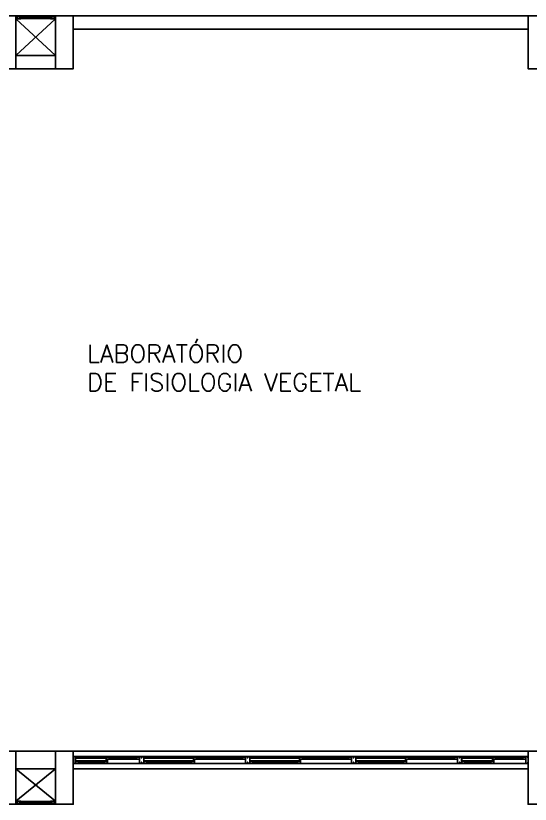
# Model space of a CAD drawing. Header units: millimetres. Extents: x 2801 to 3319, y 1187 to 1422.
# Drawn here: x 3150.12 to 3155.95, y 1307.75 to 1316.67 of the extents above; entities that cross this region are included whole.
import ezdxf

# ---------------------------------------------------------------- set-up
doc = ezdxf.new("R2010")
doc.units = ezdxf.units.MM
for name, color, linetype in [('AR-ALV', 2, 'Continuous'), ('AR-ESQ', 1, 'Continuous'), ('AR-ESTC', 3, 'Continuous'), ('AR-PORTA', 1, 'Continuous'), ('AR-SHAFT', 1, 'Continuous'), ('DT-ESQ-BAGUETE-C', 2, 'Continuous'), ('DT-ESQ-BAGUETE-V', 1, 'Continuous'), ('DT-ESQ-CHAPA DOBRADA-V', 1, 'Continuous'), ('DT-ESQ-PERFIL CADEIRA-C', 2, 'Continuous'), ('DT-ESQ-PERFIL CADEIRA-V', 1, 'Continuous'), ('DT-ESQ-PERFIL U SIMPLES-C', 2, 'Continuous'), ('DT-ESQ-PERFIL U-C', 2, 'Continuous'), ('DT-ESQ-PERFIL U-V', 1, 'Continuous'), ('DT-ESQ-VENEZIANA-C', 2, 'Continuous'), ('DT-ESQ-VENEZIANA-V', 2, 'Continuous'), ('DT-ESQ-VIDRO-C', 2, 'Continuous'), ('TEXTO', 2, 'Continuous')]:
    doc.layers.add(name, color=color, linetype=linetype)
doc.styles.add('UNB-100', font='simplex.shx', dxfattribs={"height": 0.2})

# ---------------------------------------------------------------- blocks, each defined once
blk = doc.blocks.new('EF40-P')
at = {"layer": 'DT-ESQ-BAGUETE-C', "color": 2, "ltscale": 0.1}
for points in [[(0.4225, -0.08), (0.409, -0.08), (0.409, -0.0785), (0.422, -0.0785, 0.414214), (0.4225, -0.078), (0.4225, -0.067, 0.414214), (0.422, -0.0665), (0.409, -0.0665), (0.409, -0.065), (0.4225, -0.065, -0.414214), (0.424, -0.0665), (0.424, -0.0785, -0.414214)], [(0.7015, -0.08), (0.715, -0.08), (0.715, -0.0785), (0.702, -0.0785, -0.414214), (0.7015, -0.078), (0.7015, -0.067, -0.414214), (0.702, -0.0665), (0.715, -0.0665), (0.715, -0.065), (0.7015, -0.065, 0.414214), (0.7, -0.0665), (0.7, -0.0785, 0.414214)], [(1.41, -0.08), (1.3965, -0.08), (1.3965, -0.0785), (1.4095, -0.0785, 0.414214), (1.41, -0.078), (1.41, -0.067, 0.414214), (1.4095, -0.0665), (1.3965, -0.0665), (1.3965, -0.065), (1.41, -0.065, -0.414214), (1.4115, -0.0665), (1.4115, -0.0785, -0.414214)], [(1.9015, -0.08), (1.915, -0.08), (1.915, -0.0785), (1.902, -0.0785, -0.414214), (1.9015, -0.078), (1.9015, -0.067, -0.414214), (1.902, -0.0665), (1.915, -0.0665), (1.915, -0.065), (1.9015, -0.065, 0.414214), (1.9, -0.0665), (1.9, -0.0785, 0.414214)], [(2.61, -0.08), (2.5965, -0.08), (2.5965, -0.0785), (2.6095, -0.0785, 0.414214), (2.61, -0.078), (2.61, -0.067, 0.414214), (2.6095, -0.0665), (2.5965, -0.0665), (2.5965, -0.065), (2.61, -0.065, -0.414214), (2.6115, -0.0665), (2.6115, -0.0785, -0.414214)], [(3.1015, -0.08), (3.115, -0.08), (3.115, -0.0785), (3.102, -0.0785, -0.414214), (3.1015, -0.078), (3.1015, -0.067, -0.414214), (3.102, -0.0665), (3.115, -0.0665), (3.115, -0.065), (3.1015, -0.065, 0.414214), (3.1, -0.0665), (3.1, -0.0785, 0.414214)], [(3.81, -0.08), (3.7965, -0.08), (3.7965, -0.0785), (3.8095, -0.0785, 0.414214), (3.81, -0.078), (3.81, -0.067, 0.414214), (3.8095, -0.0665), (3.7965, -0.0665), (3.7965, -0.065), (3.81, -0.065, -0.414214), (3.8115, -0.0665), (3.8115, -0.0785, -0.414214)], [(4.3015, -0.08), (4.315, -0.08), (4.315, -0.0785), (4.302, -0.0785, -0.414214), (4.3015, -0.078), (4.3015, -0.067, -0.414214), (4.302, -0.0665), (4.315, -0.0665), (4.315, -0.065), (4.3015, -0.065, 0.414214), (4.3, -0.0665), (4.3, -0.0785, 0.414214)], [(4.7975, -0.08), (4.784, -0.08), (4.784, -0.0785), (4.797, -0.0785, 0.414214), (4.7975, -0.078), (4.7975, -0.067, 0.414214), (4.797, -0.0665), (4.784, -0.0665), (4.784, -0.065), (4.7975, -0.065, -0.414214), (4.799, -0.0665), (4.799, -0.0785, -0.414214)], [(5.0765, -0.08), (5.09, -0.08), (5.09, -0.0785), (5.077, -0.0785, -0.414214), (5.0765, -0.078), (5.0765, -0.067, -0.414214), (5.077, -0.0665), (5.09, -0.0665), (5.09, -0.065), (5.0765, -0.065, 0.414214), (5.075, -0.0665), (5.075, -0.0785, 0.414214)], [(0.0735, -0.125), (0.06, -0.125), (0.06, -0.1235), (0.073, -0.1235, 0.414214), (0.0735, -0.123), (0.0735, -0.112, 0.414214), (0.073, -0.1115), (0.06, -0.1115), (0.06, -0.11), (0.0735, -0.11, -0.414214), (0.075, -0.1115), (0.075, -0.1235, -0.414214)], [(0.339, -0.125), (0.3525, -0.125), (0.3525, -0.1235), (0.3395, -0.1235, -0.414214), (0.339, -0.123), (0.339, -0.112, -0.414214), (0.3395, -0.1115), (0.3525, -0.1115), (0.3525, -0.11), (0.339, -0.11, 0.414214), (0.3375, -0.1115), (0.3375, -0.1235, 0.414214)], [(0.8485, -0.125), (0.835, -0.125), (0.835, -0.1235), (0.848, -0.1235, 0.414214), (0.8485, -0.123), (0.8485, -0.112, 0.414214), (0.848, -0.1115), (0.835, -0.1115), (0.835, -0.11), (0.8485, -0.11, -0.414214), (0.85, -0.1115), (0.85, -0.1235, -0.414214)], [(1.3265, -0.125), (1.34, -0.125), (1.34, -0.1235), (1.327, -0.1235, -0.414214), (1.3265, -0.123), (1.3265, -0.112, -0.414214), (1.327, -0.1115), (1.34, -0.1115), (1.34, -0.11), (1.3265, -0.11, 0.414214), (1.325, -0.1115), (1.325, -0.1235, 0.414214)], [(2.0485, -0.125), (2.035, -0.125), (2.035, -0.1235), (2.048, -0.1235, 0.414214), (2.0485, -0.123), (2.0485, -0.112, 0.414214), (2.048, -0.1115), (2.035, -0.1115), (2.035, -0.11), (2.0485, -0.11, -0.414214), (2.05, -0.1115), (2.05, -0.1235, -0.414214)], [(2.5265, -0.125), (2.54, -0.125), (2.54, -0.1235), (2.527, -0.1235, -0.414214), (2.5265, -0.123), (2.5265, -0.112, -0.414214), (2.527, -0.1115), (2.54, -0.1115), (2.54, -0.11), (2.5265, -0.11, 0.414214), (2.525, -0.1115), (2.525, -0.1235, 0.414214)], [(3.2485, -0.125), (3.235, -0.125), (3.235, -0.1235), (3.248, -0.1235, 0.414214), (3.2485, -0.123), (3.2485, -0.112, 0.414214), (3.248, -0.1115), (3.235, -0.1115), (3.235, -0.11), (3.2485, -0.11, -0.414214), (3.25, -0.1115), (3.25, -0.1235, -0.414214)], [(3.7265, -0.125), (3.74, -0.125), (3.74, -0.1235), (3.727, -0.1235, -0.414214), (3.7265, -0.123), (3.7265, -0.112, -0.414214), (3.727, -0.1115), (3.74, -0.1115), (3.74, -0.11), (3.7265, -0.11, 0.414214), (3.725, -0.1115), (3.725, -0.1235, 0.414214)], [(4.4485, -0.125), (4.435, -0.125), (4.435, -0.1235), (4.448, -0.1235, 0.414214), (4.4485, -0.123), (4.4485, -0.112, 0.414214), (4.448, -0.1115), (4.435, -0.1115), (4.435, -0.11), (4.4485, -0.11, -0.414214), (4.45, -0.1115), (4.45, -0.1235, -0.414214)], [(4.714, -0.125), (4.7275, -0.125), (4.7275, -0.1235), (4.7145, -0.1235, -0.414214), (4.714, -0.123), (4.714, -0.112, -0.414214), (4.7145, -0.1115), (4.7275, -0.1115), (4.7275, -0.11), (4.714, -0.11, 0.414214), (4.7125, -0.1115), (4.7125, -0.1235, 0.414214)]]:
    blk.add_lwpolyline(points, format="xyb", close=True, dxfattribs=at)
at = {"layer": 'DT-ESQ-BAGUETE-V', "ltscale": 0.1}
for p, q in [((0.4225, -0.065), (0.7015, -0.065)), ((1.41, -0.065), (1.9015, -0.065)), ((2.61, -0.065), (3.1015, -0.065)), ((3.81, -0.065), (4.3015, -0.065)), ((4.7975, -0.065), (5.0765, -0.065))]:
    blk.add_line(p, q, dxfattribs=at)
at = {"layer": 'DT-ESQ-BAGUETE-V', "color": 1, "ltscale": 0.1}
for p, q in [((0.0735, -0.11), (0.339, -0.11)), ((0.8485, -0.11), (1.3265, -0.11)), ((2.0485, -0.11), (2.5265, -0.11)), ((3.2485, -0.11), (3.7265, -0.11)), ((4.4485, -0.11), (4.714, -0.11))]:
    blk.add_line(p, q, dxfattribs=at)
at = {"layer": 'DT-ESQ-CHAPA DOBRADA-V', "ltscale": 0.1}
for p, q in [((0.025, -0.077), (0.374, -0.077)), ((0.025, -0.08), (0.374, -0.08)), ((0.8, -0.077), (1.3615, -0.077)), ((0.8, -0.08), (1.3615, -0.08)), ((4.4, -0.077), (4.749, -0.077)), ((4.4, -0.08), (4.749, -0.08))]:
    blk.add_line(p, q, dxfattribs=at)
at = {"layer": 'DT-ESQ-CHAPA DOBRADA-V', "color": 1, "ltscale": 0.1}
for p, q in [((2, -0.077), (2.5615, -0.077)), ((2, -0.08), (2.5615, -0.08)), ((3.2, -0.077), (3.7615, -0.077)), ((3.2, -0.08), (3.7615, -0.08))]:
    blk.add_line(p, q, dxfattribs=at)
at = {"layer": 'DT-ESQ-PERFIL CADEIRA-C', "color": 2, "ltscale": 0.1}
for p, q in [((0.376, -0.0885), (0.4225, -0.0885)), ((0.75, -0.0885), (0.7015, -0.0885)), ((1.3635, -0.0885), (1.41, -0.0885)), ((1.95, -0.0885), (1.9015, -0.0885)), ((2.5635, -0.0885), (2.61, -0.0885)), ((3.15, -0.0885), (3.1015, -0.0885)), ((3.7635, -0.0885), (3.81, -0.0885)), ((4.35, -0.0885), (4.3015, -0.0885)), ((4.751, -0.0885), (4.7975, -0.0885)), ((5.125, -0.0885), (5.0765, -0.0885)), ((0.025, -0.1335), (0.0735, -0.1335)), ((0.3855, -0.1335), (0.339, -0.1335)), ((0.8, -0.1335), (0.8485, -0.1335)), ((1.373, -0.1335), (1.3265, -0.1335)), ((2, -0.1335), (2.0485, -0.1335)), ((2.573, -0.1335), (2.5265, -0.1335)), ((3.2, -0.1335), (3.2485, -0.1335)), ((3.773, -0.1335), (3.7265, -0.1335)), ((4.7605, -0.1335), (4.714, -0.1335))]:
    blk.add_line(p, q, dxfattribs=at)
at = {"layer": 'DT-ESQ-PERFIL CADEIRA-C', "ltscale": 0.1}
blk.add_line((4.4, -0.1335), (4.4485, -0.1335), dxfattribs=at)
at = {"layer": 'DT-ESQ-PERFIL CADEIRA-C', "color": 2, "ltscale": 0.1}
for points in [[(0.4225, -0.087, -1), (0.4225, -0.09), (0.376, -0.09, -0.414214), (0.374, -0.088), (0.374, -0.067, -0.414214), (0.376, -0.065), (0.4075, -0.065, -0.414214), (0.409, -0.0665), (0.409, -0.087)], [(0.409, -0.0885, -0.198913), (0.4079, -0.0881, -0.198913), (0.4075, -0.087), (0.4075, -0.067, 0.414214), (0.407, -0.0665), (0.376, -0.0665, 0.414214), (0.3755, -0.067), (0.3755, -0.088, 0.414214), (0.376, -0.0885)], [(0.7015, -0.09), (0.75, -0.09), (0.75, -0.0885), (0.715, -0.0885, 0.198912), (0.7161, -0.0881, 0.198913), (0.7165, -0.087), (0.7165, -0.067, -0.414214), (0.717, -0.0665), (0.75, -0.0665), (0.75, -0.065), (0.7165, -0.065, 0.414214), (0.715, -0.0665), (0.715, -0.0785), (0.715, -0.08), (0.715, -0.087), (0.7015, -0.087, 1)], [(1.41, -0.087, -1), (1.41, -0.09), (1.3635, -0.09, -0.414214), (1.3615, -0.088), (1.3615, -0.067, -0.414214), (1.3635, -0.065), (1.395, -0.065, -0.414214), (1.3965, -0.0665), (1.3965, -0.087)], [(1.3965, -0.0885, -0.198913), (1.3954, -0.0881, -0.198913), (1.395, -0.087), (1.395, -0.067, 0.414214), (1.3945, -0.0665), (1.3635, -0.0665, 0.414214), (1.363, -0.067), (1.363, -0.088, 0.414214), (1.3635, -0.0885)], [(1.9015, -0.09), (1.95, -0.09), (1.95, -0.0885), (1.915, -0.0885, 0.198912), (1.9161, -0.0881, 0.198913), (1.9165, -0.087), (1.9165, -0.067, -0.414214), (1.917, -0.0665), (1.95, -0.0665), (1.95, -0.065), (1.9165, -0.065, 0.414214), (1.915, -0.0665), (1.915, -0.0785), (1.915, -0.08), (1.915, -0.087), (1.9015, -0.087, 1)], [(2.61, -0.087, -1), (2.61, -0.09), (2.5635, -0.09, -0.414214), (2.5615, -0.088), (2.5615, -0.067, -0.414214), (2.5635, -0.065), (2.595, -0.065, -0.414214), (2.5965, -0.0665), (2.5965, -0.087)], [(2.5965, -0.0885, -0.198913), (2.5954, -0.0881, -0.198913), (2.595, -0.087), (2.595, -0.067, 0.414214), (2.5945, -0.0665), (2.5635, -0.0665, 0.414214), (2.563, -0.067), (2.563, -0.088, 0.414214), (2.5635, -0.0885)], [(3.1015, -0.09), (3.15, -0.09), (3.15, -0.0885), (3.115, -0.0885, 0.198912), (3.1161, -0.0881, 0.198913), (3.1165, -0.087), (3.1165, -0.067, -0.414214), (3.117, -0.0665), (3.15, -0.0665), (3.15, -0.065), (3.1165, -0.065, 0.414214), (3.115, -0.0665), (3.115, -0.0785), (3.115, -0.08), (3.115, -0.087), (3.1015, -0.087, 1)], [(3.81, -0.087, -1), (3.81, -0.09), (3.7635, -0.09, -0.414214), (3.7615, -0.088), (3.7615, -0.067, -0.414214), (3.7635, -0.065), (3.795, -0.065, -0.414214), (3.7965, -0.0665), (3.7965, -0.087)], [(3.7965, -0.0885, -0.198913), (3.7954, -0.0881, -0.198913), (3.795, -0.087), (3.795, -0.067, 0.414214), (3.7945, -0.0665), (3.7635, -0.0665, 0.414214), (3.763, -0.067), (3.763, -0.088, 0.414214), (3.7635, -0.0885)], [(4.3015, -0.09), (4.35, -0.09), (4.35, -0.0885), (4.315, -0.0885, 0.198912), (4.3161, -0.0881, 0.198913), (4.3165, -0.087), (4.3165, -0.067, -0.414214), (4.317, -0.0665), (4.35, -0.0665), (4.35, -0.065), (4.3165, -0.065, 0.414214), (4.315, -0.0665), (4.315, -0.0785), (4.315, -0.08), (4.315, -0.087), (4.3015, -0.087, 1)], [(4.7975, -0.087, -1), (4.7975, -0.09), (4.751, -0.09, -0.414214), (4.749, -0.088), (4.749, -0.067, -0.414214), (4.751, -0.065), (4.7825, -0.065, -0.414214), (4.784, -0.0665), (4.784, -0.087)], [(4.784, -0.0885, -0.198913), (4.7829, -0.0881, -0.198913), (4.7825, -0.087), (4.7825, -0.067, 0.414214), (4.782, -0.0665), (4.751, -0.0665, 0.414214), (4.7505, -0.067), (4.7505, -0.088, 0.414214), (4.751, -0.0885)], [(5.0765, -0.09), (5.125, -0.09), (5.125, -0.0885), (5.09, -0.0885, 0.198912), (5.0911, -0.0881, 0.198913), (5.0915, -0.087), (5.0915, -0.067, -0.414214), (5.092, -0.0665), (5.125, -0.0665), (5.125, -0.065), (5.0915, -0.065, 0.414214), (5.09, -0.0665), (5.09, -0.0785), (5.09, -0.08), (5.09, -0.087), (5.0765, -0.087, 1)], [(0.0735, -0.135), (0.025, -0.135), (0.025, -0.1335), (0.06, -0.1335, -0.198912), (0.0589, -0.1331, -0.198913), (0.0585, -0.132), (0.0585, -0.112, 0.414214), (0.058, -0.1115), (0.025, -0.1115), (0.025, -0.11), (0.0585, -0.11, -0.414214), (0.06, -0.1115), (0.06, -0.1235), (0.06, -0.125), (0.06, -0.132), (0.0735, -0.132, -1)], [(0.339, -0.132, 1), (0.339, -0.135), (0.3855, -0.135, 0.414214), (0.3875, -0.133), (0.3875, -0.112, 0.414214), (0.3855, -0.11), (0.354, -0.11, 0.414214), (0.3525, -0.1115), (0.3525, -0.132)], [(0.3525, -0.1335, 0.198913), (0.3536, -0.1331, 0.198913), (0.354, -0.132), (0.354, -0.112, -0.414214), (0.3545, -0.1115), (0.3855, -0.1115, -0.414214), (0.386, -0.112), (0.386, -0.133, -0.414214), (0.3855, -0.1335)], [(0.8485, -0.135), (0.8, -0.135), (0.8, -0.1335), (0.835, -0.1335, -0.198912), (0.8339, -0.1331, -0.198913), (0.8335, -0.132), (0.8335, -0.112, 0.414214), (0.833, -0.1115), (0.8, -0.1115), (0.8, -0.11), (0.8335, -0.11, -0.414214), (0.835, -0.1115), (0.835, -0.1235), (0.835, -0.125), (0.835, -0.132), (0.8485, -0.132, -1)], [(1.3265, -0.132, 1), (1.3265, -0.135), (1.373, -0.135, 0.414214), (1.375, -0.133), (1.375, -0.112, 0.414214), (1.373, -0.11), (1.3415, -0.11, 0.414214), (1.34, -0.1115), (1.34, -0.132)], [(1.34, -0.1335, 0.198913), (1.3411, -0.1331, 0.198913), (1.3415, -0.132), (1.3415, -0.112, -0.414214), (1.342, -0.1115), (1.373, -0.1115, -0.414214), (1.3735, -0.112), (1.3735, -0.133, -0.414214), (1.373, -0.1335)], [(2.0485, -0.135), (2, -0.135), (2, -0.1335), (2.035, -0.1335, -0.198912), (2.0339, -0.1331, -0.198913), (2.0335, -0.132), (2.0335, -0.112, 0.414214), (2.033, -0.1115), (2, -0.1115), (2, -0.11), (2.0335, -0.11, -0.414214), (2.035, -0.1115), (2.035, -0.1235), (2.035, -0.125), (2.035, -0.132), (2.0485, -0.132, -1)], [(2.5265, -0.132, 1), (2.5265, -0.135), (2.573, -0.135, 0.414214), (2.575, -0.133), (2.575, -0.112, 0.414214), (2.573, -0.11), (2.5415, -0.11, 0.414214), (2.54, -0.1115), (2.54, -0.132)], [(2.54, -0.1335, 0.198913), (2.5411, -0.1331, 0.198913), (2.5415, -0.132), (2.5415, -0.112, -0.414214), (2.542, -0.1115), (2.573, -0.1115, -0.414214), (2.5735, -0.112), (2.5735, -0.133, -0.414214), (2.573, -0.1335)], [(3.2485, -0.135), (3.2, -0.135), (3.2, -0.1335), (3.235, -0.1335, -0.198912), (3.2339, -0.1331, -0.198913), (3.2335, -0.132), (3.2335, -0.112, 0.414214), (3.233, -0.1115), (3.2, -0.1115), (3.2, -0.11), (3.2335, -0.11, -0.414214), (3.235, -0.1115), (3.235, -0.1235), (3.235, -0.125), (3.235, -0.132), (3.2485, -0.132, -1)], [(3.7265, -0.132, 1), (3.7265, -0.135), (3.773, -0.135, 0.414214), (3.775, -0.133), (3.775, -0.112, 0.414214), (3.773, -0.11), (3.7415, -0.11, 0.414214), (3.74, -0.1115), (3.74, -0.132)], [(3.74, -0.1335, 0.198913), (3.7411, -0.1331, 0.198913), (3.7415, -0.132), (3.7415, -0.112, -0.414214), (3.742, -0.1115), (3.773, -0.1115, -0.414214), (3.7735, -0.112), (3.7735, -0.133, -0.414214), (3.773, -0.1335)], [(4.4485, -0.135), (4.4, -0.135), (4.4, -0.1335), (4.435, -0.1335, -0.198912), (4.4339, -0.1331, -0.198913), (4.4335, -0.132), (4.4335, -0.112, 0.414214), (4.433, -0.1115), (4.4, -0.1115), (4.4, -0.11), (4.4335, -0.11, -0.414214), (4.435, -0.1115), (4.435, -0.1235), (4.435, -0.125), (4.435, -0.132), (4.4485, -0.132, -1)], [(4.714, -0.132, 1), (4.714, -0.135), (4.7605, -0.135, 0.414214), (4.7625, -0.133), (4.7625, -0.112, 0.414214), (4.7605, -0.11), (4.729, -0.11, 0.414214), (4.7275, -0.1115), (4.7275, -0.132)], [(4.7275, -0.1335, 0.198913), (4.7286, -0.1331, 0.198913), (4.729, -0.132), (4.729, -0.112, -0.414214), (4.7295, -0.1115), (4.7605, -0.1115, -0.414214), (4.761, -0.112), (4.761, -0.133, -0.414214), (4.7605, -0.1335)]]:
    blk.add_lwpolyline(points, format="xyb", close=True, dxfattribs=at)
at = {"layer": 'DT-ESQ-PERFIL CADEIRA-V', "color": 1, "ltscale": 0.1}
for p, q in [((0.0735, -0.135), (0.339, -0.135)), ((0.8485, -0.135), (1.3265, -0.135)), ((2.0485, -0.135), (2.5265, -0.135)), ((2.595, -0.09), (3.1015, -0.09)), ((3.795, -0.09), (4.3015, -0.09)), ((4.4485, -0.135), (4.714, -0.135)), ((4.7825, -0.09), (5.0765, -0.09))]:
    blk.add_line(p, q, dxfattribs=at)
at = {"layer": 'DT-ESQ-PERFIL CADEIRA-V', "ltscale": 0.1}
for p, q in [((0.4075, -0.09), (0.7015, -0.09)), ((1.395, -0.09), (1.9015, -0.09))]:
    blk.add_line(p, q, dxfattribs=at)
at = {"layer": 'DT-ESQ-PERFIL CADEIRA-V', "color": 2, "ltscale": 0.1}
blk.add_line((3.2485, -0.135), (3.7265, -0.135), dxfattribs=at)
at = {"layer": 'DT-ESQ-PERFIL U SIMPLES-C', "color": 2, "ltscale": 0.1}
for points in [[(0.376, -0.102), (0.384, -0.102), (0.384, -0.1005), (0.376, -0.1005, -0.414214), (0.3755, -0.1), (0.3755, -0.092, -0.414214), (0.376, -0.0915), (0.384, -0.0915), (0.384, -0.09), (0.376, -0.09, 0.414214), (0.374, -0.092), (0.374, -0.1, 0.414214)], [(0.3855, -0.098), (0.3775, -0.098), (0.3775, -0.0995), (0.3855, -0.0995, -0.414214), (0.386, -0.1), (0.386, -0.108, -0.414214), (0.3855, -0.1085), (0.3775, -0.1085), (0.3775, -0.11), (0.3855, -0.11, 0.414214), (0.3875, -0.108), (0.3875, -0.1, 0.414214)], [(1.3635, -0.102), (1.3715, -0.102), (1.3715, -0.1005), (1.3635, -0.1005, -0.414214), (1.363, -0.1), (1.363, -0.092, -0.414214), (1.3635, -0.0915), (1.3715, -0.0915), (1.3715, -0.09), (1.3635, -0.09, 0.414214), (1.3615, -0.092), (1.3615, -0.1, 0.414214)], [(1.373, -0.098), (1.365, -0.098), (1.365, -0.0995), (1.373, -0.0995, -0.414214), (1.3735, -0.1), (1.3735, -0.108, -0.414214), (1.373, -0.1085), (1.365, -0.1085), (1.365, -0.11), (1.373, -0.11, 0.414214), (1.375, -0.108), (1.375, -0.1, 0.414214)], [(2.5635, -0.102), (2.5715, -0.102), (2.5715, -0.1005), (2.5635, -0.1005, -0.414214), (2.563, -0.1), (2.563, -0.092, -0.414214), (2.5635, -0.0915), (2.5715, -0.0915), (2.5715, -0.09), (2.5635, -0.09, 0.414214), (2.5615, -0.092), (2.5615, -0.1, 0.414214)], [(2.573, -0.098), (2.565, -0.098), (2.565, -0.0995), (2.573, -0.0995, -0.414214), (2.5735, -0.1), (2.5735, -0.108, -0.414214), (2.573, -0.1085), (2.565, -0.1085), (2.565, -0.11), (2.573, -0.11, 0.414214), (2.575, -0.108), (2.575, -0.1, 0.414214)], [(3.7635, -0.102), (3.7715, -0.102), (3.7715, -0.1005), (3.7635, -0.1005, -0.414214), (3.763, -0.1), (3.763, -0.092, -0.414214), (3.7635, -0.0915), (3.7715, -0.0915), (3.7715, -0.09), (3.7635, -0.09, 0.414214), (3.7615, -0.092), (3.7615, -0.1, 0.414214)], [(3.773, -0.098), (3.765, -0.098), (3.765, -0.0995), (3.773, -0.0995, -0.414214), (3.7735, -0.1), (3.7735, -0.108, -0.414214), (3.773, -0.1085), (3.765, -0.1085), (3.765, -0.11), (3.773, -0.11, 0.414214), (3.775, -0.108), (3.775, -0.1, 0.414214)], [(4.751, -0.102), (4.759, -0.102), (4.759, -0.1005), (4.751, -0.1005, -0.414214), (4.7505, -0.1), (4.7505, -0.092, -0.414214), (4.751, -0.0915), (4.759, -0.0915), (4.759, -0.09), (4.751, -0.09, 0.414214), (4.749, -0.092), (4.749, -0.1, 0.414214)], [(4.7605, -0.098), (4.7525, -0.098), (4.7525, -0.0995), (4.7605, -0.0995, -0.414214), (4.761, -0.1), (4.761, -0.108, -0.414214), (4.7605, -0.1085), (4.7525, -0.1085), (4.7525, -0.11), (4.7605, -0.11, 0.414214), (4.7625, -0.108), (4.7625, -0.1, 0.414214)]]:
    blk.add_lwpolyline(points, format="xyb", close=True, dxfattribs=at)
at = {"layer": 'DT-ESQ-PERFIL U-C', "color": 2, "ltscale": 0.1}
for points in [[(0, -0.0615, -0.414214), (0.0015, -0.06), (0.0235, -0.06, -0.414214), (0.025, -0.0615), (0.025, -0.1385, -0.414214), (0.0235, -0.14), (0.0015, -0.14, -0.414214), (0, -0.1385), (0, -0.125), (0.0015, -0.125), (0.0015, -0.138, 0.414214), (0.002, -0.1385), (0.023, -0.1385, 0.414214), (0.0235, -0.138), (0.0235, -0.062, 0.414214), (0.023, -0.0615), (0.002, -0.0615, 0.414214), (0.0015, -0.062), (0.0015, -0.075), (0, -0.075)], [(0.775, -0.0615, 0.414214), (0.7735, -0.06), (0.7515, -0.06, 0.414214), (0.75, -0.0615), (0.75, -0.1385, 0.414214), (0.7515, -0.14), (0.7735, -0.14, 0.414214), (0.775, -0.1385), (0.775, -0.125), (0.7735, -0.125), (0.7735, -0.138, -0.414214), (0.773, -0.1385), (0.752, -0.1385, -0.414214), (0.7515, -0.138), (0.7515, -0.062, -0.414214), (0.752, -0.0615), (0.773, -0.0615, -0.414214), (0.7735, -0.062), (0.7735, -0.075), (0.775, -0.075)], [(0.775, -0.0615, -0.414214), (0.7765, -0.06), (0.7985, -0.06, -0.414214), (0.8, -0.0615), (0.8, -0.1385, -0.414214), (0.7985, -0.14), (0.7765, -0.14, -0.414214), (0.775, -0.1385), (0.775, -0.125), (0.7765, -0.125), (0.7765, -0.138, 0.414214), (0.777, -0.1385), (0.798, -0.1385, 0.414214), (0.7985, -0.138), (0.7985, -0.062, 0.414214), (0.798, -0.0615), (0.777, -0.0615, 0.414214), (0.7765, -0.062), (0.7765, -0.075), (0.775, -0.075)], [(1.975, -0.0615, 0.414214), (1.9735, -0.06), (1.9515, -0.06, 0.414214), (1.95, -0.0615), (1.95, -0.1385, 0.414214), (1.9515, -0.14), (1.9735, -0.14, 0.414214), (1.975, -0.1385), (1.975, -0.125), (1.9735, -0.125), (1.9735, -0.138, -0.414214), (1.973, -0.1385), (1.952, -0.1385, -0.414214), (1.9515, -0.138), (1.9515, -0.062, -0.414214), (1.952, -0.0615), (1.973, -0.0615, -0.414214), (1.9735, -0.062), (1.9735, -0.075), (1.975, -0.075)], [(1.975, -0.0615, -0.414214), (1.9765, -0.06), (1.9985, -0.06, -0.414214), (2, -0.0615), (2, -0.1385, -0.414214), (1.9985, -0.14), (1.9765, -0.14, -0.414214), (1.975, -0.1385), (1.975, -0.125), (1.9765, -0.125), (1.9765, -0.138, 0.414214), (1.977, -0.1385), (1.998, -0.1385, 0.414214), (1.9985, -0.138), (1.9985, -0.062, 0.414214), (1.998, -0.0615), (1.977, -0.0615, 0.414214), (1.9765, -0.062), (1.9765, -0.075), (1.975, -0.075)], [(3.175, -0.0615, 0.414214), (3.1735, -0.06), (3.1515, -0.06, 0.414214), (3.15, -0.0615), (3.15, -0.1385, 0.414214), (3.1515, -0.14), (3.1735, -0.14, 0.414214), (3.175, -0.1385), (3.175, -0.125), (3.1735, -0.125), (3.1735, -0.138, -0.414214), (3.173, -0.1385), (3.152, -0.1385, -0.414214), (3.1515, -0.138), (3.1515, -0.062, -0.414214), (3.152, -0.0615), (3.173, -0.0615, -0.414214), (3.1735, -0.062), (3.1735, -0.075), (3.175, -0.075)], [(3.175, -0.0615, -0.414214), (3.1765, -0.06), (3.1985, -0.06, -0.414214), (3.2, -0.0615), (3.2, -0.1385, -0.414214), (3.1985, -0.14), (3.1765, -0.14, -0.414214), (3.175, -0.1385), (3.175, -0.125), (3.1765, -0.125), (3.1765, -0.138, 0.414214), (3.177, -0.1385), (3.198, -0.1385, 0.414214), (3.1985, -0.138), (3.1985, -0.062, 0.414214), (3.198, -0.0615), (3.177, -0.0615, 0.414214), (3.1765, -0.062), (3.1765, -0.075), (3.175, -0.075)], [(4.375, -0.0615, 0.414214), (4.3735, -0.06), (4.3515, -0.06, 0.414214), (4.35, -0.0615), (4.35, -0.1385, 0.414214), (4.3515, -0.14), (4.3735, -0.14, 0.414214), (4.375, -0.1385), (4.375, -0.125), (4.3735, -0.125), (4.3735, -0.138, -0.414214), (4.373, -0.1385), (4.352, -0.1385, -0.414214), (4.3515, -0.138), (4.3515, -0.062, -0.414214), (4.352, -0.0615), (4.373, -0.0615, -0.414214), (4.3735, -0.062), (4.3735, -0.075), (4.375, -0.075)], [(4.375, -0.0615, -0.414214), (4.3765, -0.06), (4.3985, -0.06, -0.414214), (4.4, -0.0615), (4.4, -0.1385, -0.414214), (4.3985, -0.14), (4.3765, -0.14, -0.414214), (4.375, -0.1385), (4.375, -0.125), (4.3765, -0.125), (4.3765, -0.138, 0.414214), (4.377, -0.1385), (4.398, -0.1385, 0.414214), (4.3985, -0.138), (4.3985, -0.062, 0.414214), (4.398, -0.0615), (4.377, -0.0615, 0.414214), (4.3765, -0.062), (4.3765, -0.075), (4.375, -0.075)], [(5.15, -0.0615, 0.414214), (5.1485, -0.06), (5.1265, -0.06, 0.414214), (5.125, -0.0615), (5.125, -0.1385, 0.414214), (5.1265, -0.14), (5.1485, -0.14, 0.414214), (5.15, -0.1385), (5.15, -0.125), (5.1485, -0.125), (5.1485, -0.138, -0.414214), (5.148, -0.1385), (5.127, -0.1385, -0.414214), (5.1265, -0.138), (5.1265, -0.062, -0.414214), (5.127, -0.0615), (5.148, -0.0615, -0.414214), (5.1485, -0.062), (5.1485, -0.075), (5.15, -0.075)]]:
    blk.add_lwpolyline(points, format="xyb", close=True, dxfattribs=at)
at = {"layer": 'DT-ESQ-PERFIL U-V', "color": 1, "ltscale": 0.1}
for p, q in [((0.0235, -0.06), (0.7515, -0.06)), ((0.7985, -0.06), (1.9515, -0.06)), ((1.9985, -0.06), (3.1515, -0.06)), ((4.3985, -0.06), (5.1265, -0.06)), ((0.0235, -0.14), (0.7515, -0.14)), ((0.7985, -0.14), (1.9515, -0.14)), ((1.9985, -0.14), (3.1515, -0.14)), ((4.3985, -0.14), (5.1265, -0.14))]:
    blk.add_line(p, q, dxfattribs=at)
at = {"layer": 'DT-ESQ-PERFIL U-V', "ltscale": 0.1}
for p, q in [((3.1985, -0.06), (4.3515, -0.06)), ((3.1985, -0.14), (4.3515, -0.14))]:
    blk.add_line(p, q, dxfattribs=at)
at = {"layer": 'DT-ESQ-VIDRO-C', "ltscale": 0.1}
for points in [[(0.7125, -0.085), (0.7125, -0.082), (0.4115, -0.082), (0.4115, -0.085)], [(1.9125, -0.085), (1.9125, -0.082), (1.399, -0.082), (1.399, -0.085)], [(3.1125, -0.085), (3.1125, -0.082), (2.599, -0.082), (2.599, -0.085)], [(4.3125, -0.085), (4.3125, -0.082), (3.799, -0.082), (3.799, -0.085)], [(5.0875, -0.085), (5.0875, -0.082), (4.7865, -0.082), (4.7865, -0.085)], [(0.063, -0.13), (0.063, -0.127), (0.3495, -0.127), (0.3495, -0.13)], [(0.838, -0.13), (0.838, -0.127), (1.337, -0.127), (1.337, -0.13)], [(2.038, -0.13), (2.038, -0.127), (2.537, -0.127), (2.537, -0.13)], [(3.238, -0.13), (3.238, -0.127), (3.737, -0.127), (3.737, -0.13)], [(4.438, -0.13), (4.438, -0.127), (4.7245, -0.127), (4.7245, -0.13)]]:
    blk.add_lwpolyline(points, close=True, dxfattribs=at)
blk = doc.blocks.new('EF01-P')
at = {"layer": 'DT-ESQ-BAGUETE-C', "ltscale": 0.1}
for points in [[(0.0015, 0.035), (0.015, 0.035), (0.015, 0.0335), (0.0015, 0.0335), (0.0015, 0.005), (0.015, 0.005), (0.015, 0.0035), (0.0015, 0.0035, -0.414214), (0, 0.005), (0, 0.0335, -0.414214)], [(0.4485, 0.035), (0.435, 0.035), (0.435, 0.0335), (0.4485, 0.0335), (0.4485, 0.005), (0.435, 0.005), (0.435, 0.0035), (0.4485, 0.0035, 0.414214), (0.45, 0.005), (0.45, 0.0335, 0.414214)]]:
    blk.add_lwpolyline(points, format="xyb", close=True, dxfattribs=at)
at = {"layer": 'DT-ESQ-PERFIL CADEIRA-C', "color": 2, "ltscale": 0.1}
for points in [[(0.01, 0.0015), (0.01, 0.003), (0.0015, 0.003, 1), (0.0015, 0), (0.015, 0, 0.414214), (0.0165, 0.0015), (0.0165, 0.0335), (0.043, 0.0335)], [(0.407, 0.0065), (0.432, 0.0065), (0.432, 0.0165), (0.4335, 0.0165), (0.4335, 0.0065, -0.414214), (0.432, 0.005), (0.407, 0.005), (0.3935, 0.005, -1), (0.3935, 0.008), (0.407, 0.008), (0.407, 0.02), (0.407, 0.032), (0.3935, 0.032, -1), (0.3935, 0.035), (0.407, 0.035), (0.4335, 0.035, -0.414214), (0.435, 0.0335), (0.435, 0.0015), (0.4485, 0.0015)]]:
    blk.add_lwpolyline(points, format="xyb", dxfattribs=at)
at = {"layer": 'DT-ESQ-PERFIL CADEIRA-C', "ltscale": 0.1}
for points in [[(0.043, 0.0065), (0.018, 0.0065), (0.018, 0.0165), (0.0165, 0.0165), (0.0165, 0.0065, 0.414214), (0.018, 0.005), (0.043, 0.005), (0.0565, 0.005, 1), (0.0565, 0.008), (0.043, 0.008), (0.043, 0.02), (0.043, 0.032), (0.0565, 0.032, 1), (0.0565, 0.035), (0.043, 0.035), (0.0165, 0.035, 0.414214), (0.015, 0.0335), (0.015, 0.0015), (0.0015, 0.0015)], [(0.0415, 0.02), (0.0415, 0.032, -0.414214), (0.043, 0.0335), (0.0565, 0.0335)], [(0.0415, 0.02), (0.0415, 0.008, 0.414214), (0.043, 0.0065), (0.0565, 0.0065)], [(0.4085, 0.02), (0.4085, 0.032, 0.414214), (0.407, 0.0335), (0.3935, 0.0335)], [(0.4085, 0.02), (0.4085, 0.008, -0.414214), (0.407, 0.0065), (0.3935, 0.0065)], [(0.44, 0.0015), (0.44, 0.003), (0.4485, 0.003, -1), (0.4485, 0), (0.435, 0, -0.414214), (0.4335, 0.0015), (0.4335, 0.0335), (0.407, 0.0335)]]:
    blk.add_lwpolyline(points, format="xyb", dxfattribs=at)
at = {"layer": 'DT-ESQ-PERFIL CADEIRA-V', "ltscale": 0.1}
blk.add_line((0.015, 0), (0.435, 0), dxfattribs=at)
at = {"layer": 'DT-ESQ-VENEZIANA-C', "ltscale": 0.1}
for p, q in [((0.043, 0.0105), (0.407, 0.0105)), ((0.043, 0.009), (0.407, 0.009))]:
    blk.add_line(p, q, dxfattribs=at)
at = {"layer": 'DT-ESQ-VENEZIANA-V', "ltscale": 0.1}
blk.add_line((0.043, 0.031), (0.407, 0.031), dxfattribs=at)
blk = doc.blocks.new('EF01C-P')
at = {"layer": 'DT-ESQ-BAGUETE-C', "ltscale": 0.1}
for points in [[(0.0015, 0.035), (0.015, 0.035), (0.015, 0.0335), (0.0015, 0.0335), (0.0015, 0.005), (0.015, 0.005), (0.015, 0.0035), (0.0015, 0.0035, -0.414214), (0, 0.005), (0, 0.0335, -0.414214)], [(0.4485, 0.035), (0.435, 0.035), (0.435, 0.0335), (0.4485, 0.0335), (0.4485, 0.005), (0.435, 0.005), (0.435, 0.0035), (0.4485, 0.0035, 0.414214), (0.45, 0.005), (0.45, 0.0335, 0.414214)]]:
    blk.add_lwpolyline(points, format="xyb", close=True, dxfattribs=at)
at = {"layer": 'DT-ESQ-PERFIL CADEIRA-C', "ltscale": 0.1}
for points in [[(0.01, 0.0015), (0.01, 0.003), (0.0015, 0.003, 1), (0.0015, 0), (0.015, 0, 0.414214), (0.0165, 0.0015), (0.0165, 0.0335), (0.043, 0.0335)], [(0.043, 0.0065), (0.018, 0.0065), (0.018, 0.0165), (0.0165, 0.0165), (0.0165, 0.0065, 0.414214), (0.018, 0.005), (0.043, 0.005), (0.0565, 0.005, 1), (0.0565, 0.008), (0.043, 0.008), (0.043, 0.02), (0.043, 0.032), (0.0565, 0.032, 1), (0.0565, 0.035), (0.043, 0.035), (0.0165, 0.035, 0.414214), (0.015, 0.0335), (0.015, 0.0015), (0.0015, 0.0015)], [(0.0415, 0.02), (0.0415, 0.032, -0.414214), (0.043, 0.0335), (0.0565, 0.0335)], [(0.0415, 0.02), (0.0415, 0.008, 0.414214), (0.043, 0.0065), (0.0565, 0.0065)], [(0.407, 0.0065), (0.432, 0.0065), (0.432, 0.0165), (0.4335, 0.0165), (0.4335, 0.0065, -0.414214), (0.432, 0.005), (0.407, 0.005), (0.3935, 0.005, -1), (0.3935, 0.008), (0.407, 0.008), (0.407, 0.02), (0.407, 0.032), (0.3935, 0.032, -1), (0.3935, 0.035), (0.407, 0.035), (0.4335, 0.035, -0.414214), (0.435, 0.0335), (0.435, 0.0015), (0.4485, 0.0015)], [(0.4085, 0.02), (0.4085, 0.032, 0.414214), (0.407, 0.0335), (0.3935, 0.0335)], [(0.4085, 0.02), (0.4085, 0.008, -0.414214), (0.407, 0.0065), (0.3935, 0.0065)], [(0.44, 0.0015), (0.44, 0.003), (0.4485, 0.003, -1), (0.4485, 0), (0.435, 0, -0.414214), (0.4335, 0.0015), (0.4335, 0.0335), (0.407, 0.0335)]]:
    blk.add_lwpolyline(points, format="xyb", dxfattribs=at)
at = {"layer": 'DT-ESQ-PERFIL CADEIRA-V', "ltscale": 0.1}
blk.add_line((0.015, 0), (0.435, 0), dxfattribs=at)
at = {"layer": 'DT-ESQ-VENEZIANA-C', "ltscale": 0.1}
for p, q in [((0.043, 0.0105), (0.407, 0.0105)), ((0.043, 0.009), (0.407, 0.009))]:
    blk.add_line(p, q, dxfattribs=at)
at = {"layer": 'DT-ESQ-VENEZIANA-V', "ltscale": 0.1}
blk.add_line((0.043, 0.031), (0.407, 0.031), dxfattribs=at)

msp = doc.modelspace()

# ---------------------------------------------------------------- linework, layer by layer
at = {"layer": 'AR-ALV'}
for p, q in [((3155.9249, 1316.6748), (3150.7749, 1316.6748)), ((3154.4749, 1316.6748), (3154.0249, 1316.6748)), ((3150.7749, 1316.5248), (3155.9249, 1316.5248)), ((3154.0249, 1316.5248), (3154.4749, 1316.5248)), ((3150.1249, 1316.2248), (3150.5749, 1316.2248)), ((3150.1249, 1316.0748), (3150.5749, 1316.0748)), ((3150.1249, 1308.3498), (3150.5749, 1308.3498)), ((3150.1249, 1308.1498), (3150.5749, 1308.1498))]:
    msp.add_line(p, q, dxfattribs=at)
at = {"layer": 'AR-ESQ'}
for p, q in [((3150.7749, 1308.3498), (3155.9249, 1308.3498)), ((3150.7749, 1308.1498), (3155.9249, 1308.1498))]:
    msp.add_line(p, q, dxfattribs=at)
at = {"layer": 'AR-ESTC'}
for points in [[(3150.1249, 1316.6748), (3149.9249, 1316.6748), (3149.9249, 1316.0748), (3150.1249, 1316.0748)], [(3150.5749, 1316.6748), (3150.7749, 1316.6748), (3150.7749, 1316.0748), (3150.5749, 1316.0748)], [(3156.1249, 1316.6748), (3155.9249, 1316.6748), (3155.9249, 1316.0748), (3156.1249, 1316.0748)], [(3150.1249, 1308.3498), (3149.9249, 1308.3498), (3149.9249, 1307.7498), (3150.1249, 1307.7498)], [(3150.5749, 1308.3498), (3150.7749, 1308.3498), (3150.7749, 1307.7498), (3150.5749, 1307.7498)], [(3156.1249, 1308.3498), (3155.9249, 1308.3498), (3155.9249, 1307.7498), (3156.1249, 1307.7498)]]:
    msp.add_lwpolyline(points, close=True, dxfattribs=at)
at = {"layer": 'AR-SHAFT'}
for p, q in [((3150.1249, 1316.2248), (3150.5745, 1316.6403)), ((3150.1254, 1316.6403), (3150.5749, 1316.2248)), ((3150.1249, 1308.1498), (3150.5745, 1307.7844)), ((3150.1254, 1307.7844), (3150.5749, 1308.1498))]:
    msp.add_line(p, q, dxfattribs=at)

# ---------------------------------------------------------------- block references
at = {"layer": 'AR-ESQ', "rotation": 180}
msp.add_blockref('EF01-P', (3150.5749, 1316.6748), dxfattribs=at)
at = {"layer": 'AR-ESQ'}
msp.add_blockref('EF40-P', (3150.7749, 1308.3498), dxfattribs=at)
at = {"layer": 'AR-PORTA'}
msp.add_blockref('EF01C-P', (3150.1249, 1307.7498), dxfattribs=at)

# ---------------------------------------------------------------- texts
at = {"layer": 'TEXTO', "style": 'UNB-100'}
for s, p in [('LABORATÓRIO', (3150.9325, 1312.7501)), ('DE FISIOLOGIA VEGETAL', (3150.9325, 1312.4273))]:
    msp.add_text(s, height=0.2, dxfattribs=at).set_placement(p)

doc.saveas('drawing.dxf')
